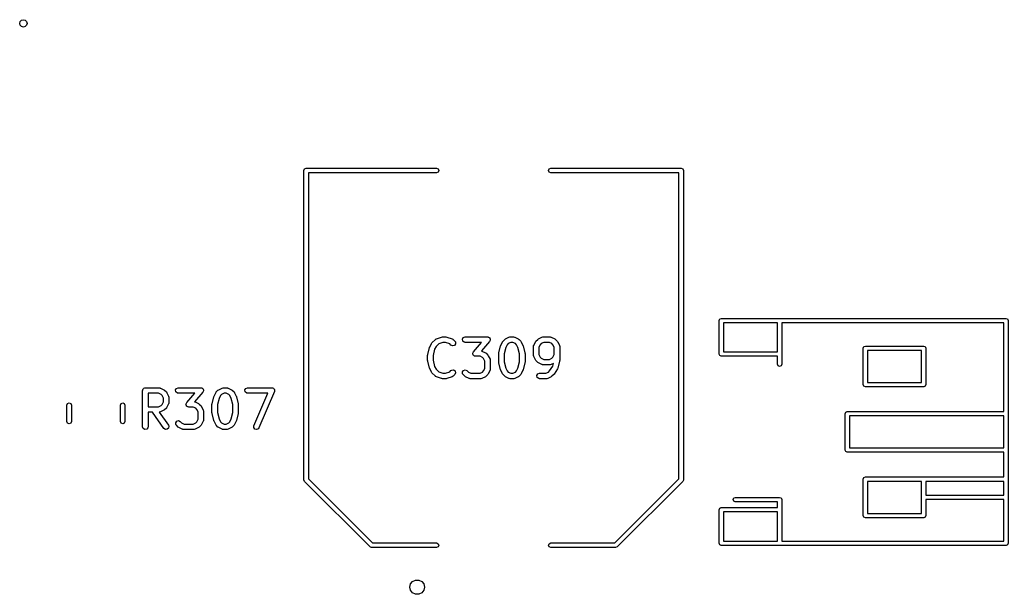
# Model space of a CAD drawing. Extents: x 106.7 to 191.3, y -141.1 to -57.8.
# Drawn here: x 164.19 to 191.33, y -122.64 to -106.85 of the extents above; entities that cross this region are included whole.
import ezdxf

# ---------------------------------------------------------------- set-up
doc = ezdxf.new("R2010")
doc.units = 0
doc.layers.add('BLACK', color=7, linetype='CONTINUOUS')

msp = doc.modelspace()

# ---------------------------------------------------------------- linework, layer by layer
at = {"layer": 'BLACK', "linetype": 'CONTINUOUS'}
for p, q in [((164.189, -106.95), (164.202, -106.9)), ((164.202, -106.9), (164.239, -106.864)), ((164.239, -106.864), (164.289, -106.85)), ((164.289, -106.85), (164.339, -106.864)), ((164.339, -106.864), (164.376, -106.9)), ((164.376, -106.9), (164.389, -106.95)), ((164.202, -107), (164.189, -106.95)), ((164.239, -107.037), (164.202, -107)), ((164.289, -107.05), (164.239, -107.037)), ((164.339, -107.037), (164.289, -107.05)), ((164.376, -107), (164.339, -107.037)), ((164.389, -106.95), (164.376, -107)), ((171.989, -110.995), (172.007, -110.95)), ((171.989, -119.495), (171.989, -110.995)), ((172.007, -110.95), (172.052, -110.931)), ((172.052, -110.931), (175.632, -110.931)), ((175.632, -110.931), (175.677, -110.95)), ((175.677, -110.95), (175.696, -110.995)), ((175.696, -110.995), (175.677, -111.04)), ((178.709, -110.995), (178.727, -110.95)), ((178.727, -111.04), (178.709, -110.995)), ((178.727, -110.95), (178.772, -110.931)), ((178.772, -110.931), (182.352, -110.931)), ((182.352, -110.931), (182.397, -110.95)), ((182.397, -110.95), (182.416, -110.995)), ((182.416, -110.995), (182.416, -119.495)), ((175.632, -111.058), (172.116, -111.058)), ((172.116, -111.058), (172.116, -119.468)), ((175.677, -111.04), (175.632, -111.058)), ((178.772, -111.058), (178.727, -111.04)), ((182.289, -111.058), (178.772, -111.058)), ((182.289, -119.468), (182.289, -111.058)), ((183.392, -115.117), (183.41, -115.074)), ((183.41, -115.074), (183.452, -115.057)), ((183.452, -115.057), (191.272, -115.057)), ((191.272, -115.057), (191.315, -115.074)), ((191.315, -115.074), (191.332, -115.117)), ((183.392, -116.037), (183.392, -115.117)), ((183.512, -115.177), (183.512, -115.977)), ((184.992, -115.177), (183.512, -115.177)), ((184.992, -115.977), (184.992, -115.177)), ((191.212, -115.177), (185.112, -115.177)), ((185.112, -115.177), (185.112, -116.037)), ((191.212, -117.617), (191.212, -115.177)), ((191.332, -115.117), (191.332, -121.237)), ((175.601, -115.637), (175.623, -115.622)), ((175.623, -115.622), (175.627, -115.621)), ((175.627, -115.621), (175.631, -115.619)), ((175.631, -115.619), (175.774, -115.571)), ((175.774, -115.571), (175.796, -115.568)), ((175.796, -115.568), (175.797, -115.567)), ((175.797, -115.567), (175.893, -115.567)), ((175.893, -115.567), (175.915, -115.571)), ((175.915, -115.571), (175.916, -115.571)), ((175.916, -115.571), (176.059, -115.619)), ((176.059, -115.619), (176.082, -115.631)), ((176.343, -115.629), (176.368, -115.585)), ((176.351, -115.68), (176.343, -115.629)), ((176.368, -115.585), (176.416, -115.567)), ((176.416, -115.567), (177.035, -115.567)), ((177.035, -115.567), (177.047, -115.569)), ((177.047, -115.569), (177.05, -115.569)), ((177.05, -115.569), (177.053, -115.57)), ((177.053, -115.57), (177.061, -115.572)), ((177.061, -115.572), (177.077, -115.585)), ((177.077, -115.585), (177.094, -115.595)), ((177.094, -115.595), (177.096, -115.601)), ((177.096, -115.601), (177.1, -115.605)), ((177.1, -115.605), (177.104, -115.625)), ((177.104, -115.625), (177.11, -115.644)), ((177.506, -115.637), (177.525, -115.624)), ((177.525, -115.624), (177.526, -115.623)), ((177.526, -115.623), (177.621, -115.575)), ((177.621, -115.575), (177.646, -115.568)), ((177.646, -115.568), (177.65, -115.569)), ((177.65, -115.569), (177.654, -115.567)), ((177.654, -115.567), (177.75, -115.567)), ((177.75, -115.567), (177.775, -115.572)), ((177.775, -115.572), (177.779, -115.575)), ((177.779, -115.575), (177.783, -115.575)), ((177.783, -115.575), (177.878, -115.623)), ((177.878, -115.623), (177.897, -115.636)), ((178.411, -115.637), (178.429, -115.624)), ((178.429, -115.624), (178.43, -115.623)), ((178.43, -115.623), (178.526, -115.575)), ((178.526, -115.575), (178.551, -115.568)), ((178.551, -115.568), (178.555, -115.569)), ((178.555, -115.569), (178.559, -115.567)), ((178.559, -115.567), (178.75, -115.567)), ((178.75, -115.567), (178.775, -115.572)), ((178.775, -115.572), (178.779, -115.575)), ((178.779, -115.575), (178.783, -115.575)), ((178.783, -115.575), (178.878, -115.623)), ((178.878, -115.623), (178.897, -115.636)), ((175.391, -116.053), (175.439, -115.862)), ((175.439, -115.862), (175.444, -115.85)), ((175.444, -115.85), (175.445, -115.847)), ((175.445, -115.847), (175.492, -115.752)), ((175.492, -115.752), (175.506, -115.734)), ((175.506, -115.732), (175.601, -115.637)), ((175.506, -115.734), (175.506, -115.732)), ((175.621, -115.83), (175.582, -115.906)), ((175.695, -115.755), (175.621, -115.83)), ((175.81, -115.717), (175.695, -115.755)), ((175.88, -115.717), (175.81, -115.717)), ((175.995, -115.755), (175.88, -115.717)), ((176.03, -115.79), (175.995, -115.755)), ((176.077, -115.812), (176.03, -115.79)), ((176.126, -115.799), (176.077, -115.812)), ((176.082, -115.631), (176.084, -115.635)), ((176.084, -115.635), (176.088, -115.637)), ((176.088, -115.637), (176.136, -115.684)), ((176.155, -115.757), (176.126, -115.799)), ((176.136, -115.684), (176.151, -115.706)), ((176.151, -115.706), (176.155, -115.757)), ((176.391, -115.713), (176.351, -115.68)), ((176.416, -115.717), (176.391, -115.713)), ((176.87, -115.717), (176.416, -115.717)), ((176.646, -115.974), (176.87, -115.717)), ((177.092, -115.692), (176.864, -115.952)), ((177.099, -115.673), (177.092, -115.692)), ((177.109, -115.655), (177.099, -115.673)), ((177.11, -115.644), (177.108, -115.649)), ((177.108, -115.649), (177.109, -115.655)), ((177.344, -116.005), (177.391, -115.815)), ((177.391, -115.815), (177.397, -115.803)), ((177.397, -115.799), (177.445, -115.704)), ((177.397, -115.803), (177.397, -115.799)), ((177.445, -115.704), (177.458, -115.686)), ((177.458, -115.686), (177.459, -115.684)), ((177.459, -115.684), (177.506, -115.637)), ((177.535, -115.859), (177.491, -116.032)), ((177.573, -115.782), (177.535, -115.859)), ((177.604, -115.751), (177.573, -115.782)), ((177.672, -115.717), (177.604, -115.751)), ((177.732, -115.717), (177.672, -115.717)), ((177.801, -115.751), (177.732, -115.717)), ((177.831, -115.782), (177.801, -115.751)), ((177.869, -115.859), (177.831, -115.782)), ((177.913, -116.032), (177.869, -115.859)), ((177.897, -115.636), (177.898, -115.637)), ((177.898, -115.637), (177.946, -115.684)), ((177.946, -115.684), (177.958, -115.703)), ((177.958, -115.703), (177.96, -115.704)), ((177.96, -115.704), (178.007, -115.799)), ((178.007, -115.799), (178.011, -115.812)), ((178.011, -115.812), (178.013, -115.815)), ((178.013, -115.815), (178.061, -116.005)), ((178.294, -115.833), (178.298, -115.807)), ((178.294, -116.071), (178.294, -115.833)), ((178.298, -115.807), (178.301, -115.804)), ((178.301, -115.804), (178.302, -115.799)), ((178.302, -115.799), (178.349, -115.704)), ((178.349, -115.704), (178.363, -115.686)), ((178.363, -115.684), (178.411, -115.637)), ((178.363, -115.686), (178.363, -115.684)), ((178.478, -115.782), (178.444, -115.85)), ((178.444, -115.85), (178.444, -116.053)), ((178.508, -115.751), (178.478, -115.782)), ((178.577, -115.717), (178.508, -115.751)), ((178.732, -115.717), (178.577, -115.717)), ((178.801, -115.751), (178.732, -115.717)), ((178.831, -115.782), (178.801, -115.751)), ((178.865, -115.85), (178.831, -115.782)), ((178.865, -116.053), (178.865, -115.85)), ((178.897, -115.636), (178.898, -115.637)), ((178.898, -115.637), (178.946, -115.684)), ((178.946, -115.684), (178.958, -115.703)), ((178.958, -115.703), (178.96, -115.704)), ((178.96, -115.704), (179.007, -115.799)), ((179.007, -115.799), (179.015, -115.824)), ((179.015, -115.824), (179.014, -115.828)), ((179.014, -115.828), (179.015, -115.833)), ((179.015, -115.833), (179.015, -116.214)), ((187.352, -115.877), (187.37, -115.834)), ((187.352, -116.877), (187.352, -115.877)), ((187.37, -115.834), (187.412, -115.817)), ((187.412, -115.817), (189.012, -115.817)), ((189.012, -115.817), (189.055, -115.834)), ((189.055, -115.834), (189.072, -115.877)), ((189.072, -115.877), (189.072, -116.877)), ((175.389, -116.071), (175.392, -116.056)), ((175.389, -116.214), (175.389, -116.071)), ((175.392, -116.056), (175.391, -116.053)), ((175.582, -115.906), (175.539, -116.08)), ((175.539, -116.08), (175.539, -116.204)), ((176.627, -116.022), (176.629, -116.016)), ((176.634, -116.041), (176.627, -116.022)), ((176.628, -116.01), (176.638, -115.993)), ((176.629, -116.016), (176.628, -116.01)), ((176.637, -116.061), (176.634, -116.041)), ((176.642, -116.065), (176.637, -116.061)), ((176.638, -115.993), (176.646, -115.974)), ((176.644, -116.07), (176.642, -116.065)), ((176.661, -116.081), (176.644, -116.07)), ((176.676, -116.094), (176.661, -116.081)), ((176.685, -116.095), (176.676, -116.094)), ((176.688, -116.097), (176.685, -116.095)), ((176.691, -116.096), (176.688, -116.097)), ((176.702, -116.098), (176.691, -116.096)), ((176.827, -116.098), (176.702, -116.098)), ((176.896, -116.132), (176.827, -116.098)), ((176.864, -115.952), (176.871, -115.953)), ((176.871, -115.953), (176.874, -115.956)), ((176.874, -115.956), (176.878, -115.956)), ((176.878, -115.956), (176.974, -116.004)), ((176.926, -116.163), (176.896, -116.132)), ((176.96, -116.231), (176.926, -116.163)), ((176.974, -116.004), (176.992, -116.017)), ((176.992, -116.017), (176.993, -116.018)), ((176.993, -116.018), (177.041, -116.065)), ((177.041, -116.065), (177.054, -116.084)), ((177.054, -116.084), (177.055, -116.085)), ((177.055, -116.085), (177.103, -116.18)), ((177.341, -116.023), (177.344, -116.008)), ((177.341, -116.261), (177.341, -116.023)), ((177.344, -116.008), (177.344, -116.005)), ((177.491, -116.032), (177.491, -116.252)), ((177.913, -116.252), (177.913, -116.032)), ((178.061, -116.005), (178.062, -116.02)), ((178.062, -116.02), (178.063, -116.023)), ((178.063, -116.023), (178.063, -116.261)), ((178.295, -116.075), (178.294, -116.071)), ((178.294, -116.079), (178.295, -116.075)), ((178.302, -116.104), (178.294, -116.079)), ((178.349, -116.2), (178.302, -116.104)), ((178.444, -116.053), (178.478, -116.122)), ((178.478, -116.122), (178.508, -116.152)), ((178.508, -116.152), (178.577, -116.186)), ((178.732, -116.186), (178.801, -116.152)), ((178.801, -116.152), (178.831, -116.122)), ((178.831, -116.122), (178.865, -116.053)), ((183.41, -116.079), (183.392, -116.037)), ((183.392, -116.037), (183.392, -116.037)), ((183.452, -116.097), (183.41, -116.079)), ((184.992, -116.097), (183.452, -116.097)), ((183.512, -115.977), (184.992, -115.977)), ((184.992, -116.317), (184.992, -116.097)), ((185.112, -116.037), (185.112, -116.317)), ((187.472, -115.937), (187.472, -116.817)), ((188.952, -115.937), (187.472, -115.937)), ((188.952, -116.817), (188.952, -115.937)), ((175.39, -116.217), (175.389, -116.214)), ((175.391, -116.232), (175.39, -116.217)), ((175.439, -116.422), (175.391, -116.232)), ((175.441, -116.425), (175.439, -116.422)), ((175.445, -116.438), (175.441, -116.425)), ((175.492, -116.533), (175.445, -116.438)), ((175.539, -116.204), (175.582, -116.378)), ((175.582, -116.378), (175.621, -116.455)), ((176.926, -116.503), (176.96, -116.434)), ((176.96, -116.434), (176.96, -116.231)), ((177.103, -116.18), (177.11, -116.205)), ((177.11, -116.205), (177.109, -116.209)), ((177.109, -116.209), (177.11, -116.214)), ((177.11, -116.214), (177.11, -116.452)), ((177.343, -116.265), (177.341, -116.261)), ((177.344, -116.279), (177.343, -116.265)), ((177.391, -116.47), (177.344, -116.279)), ((177.491, -116.252), (177.535, -116.426)), ((177.535, -116.426), (177.573, -116.503)), ((177.831, -116.503), (177.869, -116.426)), ((177.869, -116.426), (177.913, -116.252)), ((178.061, -116.279), (178.013, -116.47)), ((178.063, -116.261), (178.06, -116.276)), ((178.06, -116.276), (178.061, -116.279)), ((178.35, -116.201), (178.349, -116.2)), ((178.363, -116.219), (178.35, -116.201)), ((178.411, -116.267), (178.363, -116.219)), ((178.412, -116.267), (178.411, -116.267)), ((178.43, -116.281), (178.412, -116.267)), ((178.526, -116.328), (178.43, -116.281)), ((178.53, -116.329), (178.526, -116.328)), ((178.534, -116.332), (178.53, -116.329)), ((178.559, -116.336), (178.534, -116.332)), ((178.75, -116.336), (178.559, -116.336)), ((178.577, -116.186), (178.732, -116.186)), ((178.739, -116.499), (178.823, -116.373)), ((178.754, -116.335), (178.75, -116.336)), ((178.758, -116.336), (178.754, -116.335)), ((178.783, -116.328), (178.758, -116.336)), ((178.841, -116.299), (178.783, -116.328)), ((178.823, -116.373), (178.841, -116.299)), ((178.965, -116.422), (178.955, -116.445)), ((179.013, -116.232), (178.965, -116.422)), ((179.015, -116.214), (179.013, -116.228)), ((179.013, -116.228), (179.013, -116.232)), ((185.01, -116.359), (184.992, -116.317)), ((185.052, -116.377), (185.01, -116.359)), ((185.095, -116.359), (185.052, -116.377)), ((185.112, -116.317), (185.095, -116.359)), ((175.493, -116.534), (175.492, -116.533)), ((175.506, -116.552), (175.493, -116.534)), ((175.601, -116.648), (175.506, -116.552)), ((175.606, -116.65), (175.601, -116.648)), ((175.608, -116.653), (175.606, -116.65)), ((175.631, -116.666), (175.608, -116.653)), ((175.621, -116.455), (175.695, -116.529)), ((175.774, -116.713), (175.631, -116.666)), ((175.695, -116.529), (175.81, -116.567)), ((175.775, -116.713), (175.774, -116.713)), ((175.797, -116.717), (175.775, -116.713)), ((175.81, -116.567), (175.88, -116.567)), ((175.88, -116.567), (175.995, -116.529)), ((175.916, -116.713), (175.894, -116.717)), ((176.059, -116.666), (175.916, -116.713)), ((175.995, -116.529), (176.03, -116.494)), ((176.03, -116.494), (176.051, -116.479)), ((176.051, -116.479), (176.102, -116.475)), ((176.063, -116.663), (176.059, -116.666)), ((176.067, -116.663), (176.063, -116.663)), ((176.088, -116.648), (176.067, -116.663)), ((176.136, -116.6), (176.088, -116.648)), ((176.102, -116.475), (176.144, -116.504)), ((176.158, -116.554), (176.136, -116.6)), ((176.144, -116.504), (176.158, -116.554)), ((176.344, -116.528), (176.373, -116.486)), ((176.348, -116.579), (176.344, -116.528)), ((176.363, -116.6), (176.348, -116.579)), ((176.411, -116.648), (176.363, -116.6)), ((176.373, -116.486), (176.423, -116.472)), ((176.412, -116.648), (176.411, -116.648)), ((176.43, -116.662), (176.412, -116.648)), ((176.423, -116.472), (176.469, -116.494)), ((176.526, -116.709), (176.43, -116.662)), ((176.469, -116.494), (176.508, -116.533)), ((176.508, -116.533), (176.577, -116.567)), ((176.53, -116.71), (176.526, -116.709)), ((176.534, -116.713), (176.53, -116.71)), ((176.559, -116.717), (176.534, -116.713)), ((176.577, -116.567), (176.827, -116.567)), ((176.827, -116.567), (176.896, -116.533)), ((176.878, -116.709), (176.854, -116.717)), ((176.974, -116.662), (176.878, -116.709)), ((176.896, -116.533), (176.926, -116.503)), ((176.975, -116.66), (176.974, -116.662)), ((176.993, -116.648), (176.975, -116.66)), ((177.041, -116.6), (176.993, -116.648)), ((177.042, -116.599), (177.041, -116.6)), ((177.055, -116.581), (177.042, -116.599)), ((177.103, -116.485), (177.055, -116.581)), ((177.106, -116.477), (177.103, -116.481)), ((177.103, -116.481), (177.103, -116.485)), ((177.11, -116.452), (177.106, -116.477)), ((177.393, -116.473), (177.391, -116.47)), ((177.397, -116.485), (177.393, -116.473)), ((177.445, -116.581), (177.397, -116.485)), ((177.446, -116.582), (177.445, -116.581)), ((177.459, -116.6), (177.446, -116.582)), ((177.506, -116.648), (177.459, -116.6)), ((177.508, -116.648), (177.506, -116.648)), ((177.526, -116.662), (177.508, -116.648)), ((177.621, -116.709), (177.526, -116.662)), ((177.573, -116.503), (177.604, -116.533)), ((177.604, -116.533), (177.672, -116.567)), ((177.625, -116.71), (177.621, -116.709)), ((177.629, -116.713), (177.625, -116.71)), ((177.654, -116.717), (177.629, -116.713)), ((177.672, -116.567), (177.732, -116.567)), ((177.732, -116.567), (177.801, -116.533)), ((177.783, -116.709), (177.758, -116.717)), ((177.878, -116.662), (177.783, -116.709)), ((177.801, -116.533), (177.831, -116.503)), ((177.88, -116.66), (177.878, -116.662)), ((177.898, -116.648), (177.88, -116.66)), ((177.946, -116.6), (177.898, -116.648)), ((177.96, -116.581), (177.946, -116.599)), ((177.946, -116.599), (177.946, -116.6)), ((178.007, -116.485), (177.96, -116.581)), ((178.008, -116.482), (178.007, -116.485)), ((178.013, -116.47), (178.008, -116.482)), ((178.39, -116.629), (178.416, -116.585)), ((178.399, -116.68), (178.39, -116.629)), ((178.438, -116.713), (178.399, -116.68)), ((178.416, -116.585), (178.464, -116.567)), ((178.464, -116.717), (178.438, -116.713)), ((178.464, -116.567), (178.637, -116.567)), ((178.637, -116.567), (178.705, -116.533)), ((178.688, -116.709), (178.663, -116.717)), ((178.783, -116.662), (178.688, -116.709)), ((178.705, -116.533), (178.739, -116.499)), ((178.784, -116.66), (178.783, -116.662)), ((178.803, -116.648), (178.784, -116.66)), ((178.85, -116.6), (178.803, -116.648)), ((178.852, -116.597), (178.85, -116.6)), ((178.86, -116.589), (178.852, -116.597)), ((178.955, -116.446), (178.86, -116.589)), ((178.955, -116.445), (178.955, -116.446)), ((167.58, -116.999), (167.589, -116.982)), ((167.589, -116.982), (167.596, -116.979)), ((167.596, -116.979), (167.6, -116.974)), ((167.6, -116.974), (167.619, -116.971)), ((167.619, -116.971), (167.638, -116.964)), ((167.638, -116.964), (168.019, -116.964)), ((168.019, -116.964), (168.044, -116.969)), ((168.044, -116.969), (168.048, -116.972)), ((168.048, -116.972), (168.052, -116.972)), ((168.052, -116.972), (168.147, -117.02)), ((168.469, -117.026), (168.494, -116.982)), ((168.494, -116.982), (168.542, -116.964)), ((168.542, -116.964), (169.161, -116.964)), ((169.161, -116.964), (169.173, -116.966)), ((169.173, -116.966), (169.176, -116.966)), ((169.176, -116.966), (169.179, -116.967)), ((169.179, -116.967), (169.187, -116.969)), ((169.187, -116.969), (169.203, -116.982)), ((169.203, -116.982), (169.22, -116.992)), ((169.652, -117.02), (169.747, -116.972)), ((169.747, -116.972), (169.772, -116.965)), ((169.772, -116.965), (169.776, -116.966)), ((169.776, -116.966), (169.78, -116.964)), ((169.78, -116.964), (169.876, -116.964)), ((169.876, -116.964), (169.901, -116.969)), ((169.901, -116.969), (169.905, -116.972)), ((169.905, -116.972), (169.909, -116.972)), ((169.909, -116.972), (170.004, -117.02)), ((170.373, -117.026), (170.399, -116.982)), ((170.399, -116.982), (170.447, -116.964)), ((170.447, -116.964), (171.114, -116.964)), ((171.114, -116.964), (171.139, -116.969)), ((171.139, -116.969), (171.146, -116.974)), ((171.146, -116.974), (171.155, -116.976)), ((171.155, -116.976), (171.165, -116.99)), ((175.893, -116.717), (175.797, -116.717)), ((175.894, -116.717), (175.893, -116.717)), ((176.845, -116.717), (176.559, -116.717)), ((176.849, -116.716), (176.845, -116.717)), ((176.854, -116.717), (176.849, -116.716)), ((177.75, -116.717), (177.654, -116.717)), ((177.754, -116.716), (177.75, -116.717)), ((177.758, -116.717), (177.754, -116.716)), ((178.654, -116.717), (178.464, -116.717)), ((178.659, -116.716), (178.654, -116.717)), ((178.663, -116.717), (178.659, -116.716)), ((187.37, -116.919), (187.352, -116.877)), ((187.412, -116.937), (187.37, -116.919)), ((189.012, -116.937), (187.412, -116.937)), ((187.472, -116.817), (188.952, -116.817)), ((189.055, -116.919), (189.012, -116.937)), ((189.072, -116.877), (189.055, -116.919)), ((167.563, -117.039), (167.564, -117.029)), ((167.563, -118.039), (167.563, -117.039)), ((167.564, -117.026), (167.565, -117.023)), ((167.564, -117.029), (167.564, -117.026)), ((167.565, -117.023), (167.567, -117.014)), ((167.567, -117.014), (167.58, -116.999)), ((168.001, -117.114), (167.713, -117.114)), ((167.713, -117.114), (167.713, -117.488)), ((168.069, -117.148), (168.001, -117.114)), ((168.1, -117.179), (168.069, -117.148)), ((168.134, -117.247), (168.1, -117.179)), ((168.134, -117.355), (168.134, -117.247)), ((168.147, -117.02), (168.165, -117.033)), ((168.165, -117.033), (168.167, -117.034)), ((168.167, -117.034), (168.214, -117.081)), ((168.214, -117.081), (168.227, -117.1)), ((168.227, -117.1), (168.229, -117.101)), ((168.229, -117.101), (168.276, -117.196)), ((168.276, -117.196), (168.284, -117.221)), ((168.284, -117.221), (168.283, -117.225)), ((168.283, -117.225), (168.284, -117.23)), ((168.284, -117.23), (168.284, -117.373)), ((168.477, -117.077), (168.469, -117.026)), ((168.517, -117.11), (168.477, -117.077)), ((168.542, -117.114), (168.517, -117.11)), ((168.996, -117.114), (168.542, -117.114)), ((168.772, -117.371), (168.996, -117.114)), ((169.218, -117.089), (168.99, -117.349)), ((169.225, -117.07), (169.218, -117.089)), ((169.22, -116.992), (169.222, -116.998)), ((169.222, -116.998), (169.226, -117.002)), ((169.235, -117.052), (169.225, -117.07)), ((169.226, -117.002), (169.23, -117.022)), ((169.23, -117.022), (169.236, -117.041)), ((169.236, -117.041), (169.234, -117.046)), ((169.234, -117.046), (169.235, -117.052)), ((169.47, -117.402), (169.517, -117.212)), ((169.517, -117.212), (169.523, -117.2)), ((169.523, -117.196), (169.571, -117.101)), ((169.523, -117.2), (169.523, -117.196)), ((169.571, -117.101), (169.584, -117.083)), ((169.584, -117.083), (169.585, -117.081)), ((169.585, -117.081), (169.632, -117.034)), ((169.661, -117.256), (169.617, -117.429)), ((169.632, -117.034), (169.651, -117.021)), ((169.651, -117.021), (169.652, -117.02)), ((169.699, -117.179), (169.661, -117.256)), ((169.73, -117.148), (169.699, -117.179)), ((169.798, -117.114), (169.73, -117.148)), ((169.858, -117.114), (169.798, -117.114)), ((169.927, -117.148), (169.858, -117.114)), ((169.957, -117.179), (169.927, -117.148)), ((169.995, -117.256), (169.957, -117.179)), ((170.039, -117.429), (169.995, -117.256)), ((170.004, -117.02), (170.023, -117.033)), ((170.023, -117.033), (170.024, -117.034)), ((170.024, -117.034), (170.072, -117.081)), ((170.072, -117.081), (170.084, -117.1)), ((170.084, -117.1), (170.086, -117.101)), ((170.086, -117.101), (170.133, -117.196)), ((170.133, -117.196), (170.137, -117.209)), ((170.137, -117.209), (170.139, -117.212)), ((170.139, -117.212), (170.187, -117.402)), ((170.382, -117.077), (170.373, -117.026)), ((170.421, -117.11), (170.382, -117.077)), ((170.447, -117.114), (170.421, -117.11)), ((171, -117.114), (170.447, -117.114)), ((170.616, -118.01), (171, -117.114)), ((171.183, -117.069), (170.754, -118.069)), ((171.165, -116.99), (171.179, -117.002)), ((171.179, -117.002), (171.18, -117.01)), ((171.18, -117.01), (171.186, -117.018)), ((171.188, -117.052), (171.183, -117.06)), ((171.183, -117.06), (171.183, -117.069)), ((171.186, -117.018), (171.185, -117.035)), ((171.185, -117.035), (171.188, -117.052)), ((165.485, -117.442), (165.503, -117.399)), ((165.485, -117.896), (165.485, -117.442)), ((165.503, -117.399), (165.545, -117.382)), ((165.545, -117.382), (165.588, -117.399)), ((165.588, -117.399), (165.605, -117.442)), ((165.605, -117.442), (165.605, -117.896)), ((166.955, -117.442), (166.973, -117.399)), ((166.955, -117.896), (166.955, -117.442)), ((166.973, -117.399), (167.015, -117.382)), ((167.015, -117.382), (167.058, -117.399)), ((167.058, -117.399), (167.075, -117.442)), ((167.075, -117.442), (167.075, -117.896)), ((167.713, -117.488), (168.001, -117.488)), ((168.001, -117.488), (168.069, -117.454)), ((168.069, -117.454), (168.1, -117.423)), ((168.1, -117.423), (168.134, -117.355)), ((168.214, -117.521), (168.167, -117.568)), ((168.215, -117.519), (168.214, -117.521)), ((168.229, -117.501), (168.215, -117.519)), ((168.276, -117.406), (168.229, -117.501)), ((168.277, -117.402), (168.276, -117.406)), ((168.28, -117.398), (168.277, -117.402)), ((168.284, -117.373), (168.28, -117.398)), ((168.753, -117.419), (168.755, -117.413)), ((168.76, -117.438), (168.753, -117.419)), ((168.754, -117.407), (168.764, -117.39)), ((168.755, -117.413), (168.754, -117.407)), ((168.763, -117.458), (168.76, -117.438)), ((168.768, -117.462), (168.763, -117.458)), ((168.764, -117.39), (168.772, -117.371)), ((168.77, -117.467), (168.768, -117.462)), ((168.787, -117.478), (168.77, -117.467)), ((168.802, -117.491), (168.787, -117.478)), ((168.811, -117.492), (168.802, -117.491)), ((168.814, -117.494), (168.811, -117.492)), ((168.817, -117.493), (168.814, -117.494)), ((168.828, -117.495), (168.817, -117.493)), ((168.953, -117.495), (168.828, -117.495)), ((169.022, -117.529), (168.953, -117.495)), ((168.99, -117.349), (168.997, -117.35)), ((168.997, -117.35), (169, -117.353)), ((169, -117.353), (169.004, -117.353)), ((169.004, -117.353), (169.1, -117.401)), ((169.052, -117.56), (169.022, -117.529)), ((169.1, -117.401), (169.118, -117.414)), ((169.118, -117.414), (169.119, -117.415)), ((169.119, -117.415), (169.167, -117.462)), ((169.167, -117.462), (169.18, -117.481)), ((169.18, -117.481), (169.181, -117.482)), ((169.181, -117.482), (169.229, -117.577)), ((169.467, -117.42), (169.47, -117.405)), ((169.467, -117.658), (169.467, -117.42)), ((169.47, -117.405), (169.47, -117.402)), ((169.617, -117.429), (169.617, -117.649)), ((170.039, -117.649), (170.039, -117.429)), ((170.187, -117.402), (170.188, -117.417)), ((170.188, -117.417), (170.189, -117.42)), ((170.189, -117.42), (170.189, -117.658)), ((167.837, -117.638), (167.713, -117.638)), ((167.713, -117.638), (167.713, -118.039)), ((168.148, -118.082), (167.837, -117.638)), ((168.023, -117.636), (168.02, -117.638)), ((168.02, -117.638), (168.27, -117.996)), ((168.027, -117.638), (168.023, -117.636)), ((168.052, -117.63), (168.027, -117.638)), ((168.147, -117.582), (168.052, -117.63)), ((168.148, -117.581), (168.147, -117.582)), ((168.167, -117.568), (168.148, -117.581)), ((169.086, -117.628), (169.052, -117.56)), ((169.086, -117.831), (169.086, -117.628)), ((169.229, -117.577), (169.236, -117.602)), ((169.236, -117.602), (169.235, -117.606)), ((169.235, -117.606), (169.236, -117.611)), ((169.236, -117.611), (169.236, -117.849)), ((169.469, -117.662), (169.467, -117.658)), ((169.47, -117.676), (169.469, -117.662)), ((169.517, -117.867), (169.47, -117.676)), ((169.617, -117.649), (169.661, -117.823)), ((169.995, -117.823), (170.039, -117.649)), ((170.187, -117.676), (170.139, -117.867)), ((170.189, -117.658), (170.186, -117.673)), ((170.186, -117.673), (170.187, -117.676)), ((186.852, -117.677), (186.87, -117.634)), ((186.852, -118.677), (186.852, -117.677)), ((186.87, -117.634), (186.912, -117.617)), ((186.912, -117.617), (191.212, -117.617)), ((186.972, -117.737), (186.972, -118.617)), ((191.212, -117.737), (186.972, -117.737)), ((191.212, -118.617), (191.212, -117.737)), ((165.503, -117.938), (165.485, -117.896)), ((165.545, -117.956), (165.503, -117.938)), ((165.588, -117.938), (165.545, -117.956)), ((165.605, -117.896), (165.588, -117.938)), ((166.973, -117.938), (166.955, -117.896)), ((167.015, -117.956), (166.973, -117.938)), ((167.058, -117.938), (167.015, -117.956)), ((167.075, -117.896), (167.058, -117.938)), ((167.58, -118.087), (167.563, -118.039)), ((167.708, -118.065), (167.675, -118.104)), ((167.713, -118.039), (167.708, -118.065)), ((168.277, -118.071), (168.241, -118.107)), ((168.27, -117.996), (168.281, -118.02)), ((168.281, -118.02), (168.277, -118.071)), ((168.47, -117.925), (168.499, -117.883)), ((168.474, -117.976), (168.47, -117.925)), ((168.489, -117.997), (168.474, -117.976)), ((168.537, -118.045), (168.489, -117.997)), ((168.499, -117.883), (168.549, -117.869)), ((168.538, -118.045), (168.537, -118.045)), ((168.556, -118.059), (168.538, -118.045)), ((168.549, -117.869), (168.595, -117.891)), ((168.652, -118.106), (168.556, -118.059)), ((168.595, -117.891), (168.634, -117.93)), ((168.634, -117.93), (168.703, -117.964)), ((168.703, -117.964), (168.953, -117.964)), ((168.953, -117.964), (169.022, -117.93)), ((169.1, -118.059), (169.004, -118.106)), ((169.022, -117.93), (169.052, -117.9)), ((169.052, -117.9), (169.086, -117.831)), ((169.101, -118.057), (169.1, -118.059)), ((169.119, -118.045), (169.101, -118.057)), ((169.167, -117.997), (169.119, -118.045)), ((169.168, -117.996), (169.167, -117.997)), ((169.181, -117.978), (169.168, -117.996)), ((169.229, -117.882), (169.181, -117.978)), ((169.232, -117.874), (169.229, -117.878)), ((169.229, -117.878), (169.229, -117.882)), ((169.236, -117.849), (169.232, -117.874)), ((169.519, -117.87), (169.517, -117.867)), ((169.523, -117.882), (169.519, -117.87)), ((169.571, -117.978), (169.523, -117.882)), ((169.572, -117.979), (169.571, -117.978)), ((169.585, -117.997), (169.572, -117.979)), ((169.632, -118.045), (169.585, -117.997)), ((169.634, -118.045), (169.632, -118.045)), ((169.652, -118.059), (169.634, -118.045)), ((169.747, -118.106), (169.652, -118.059)), ((169.661, -117.823), (169.699, -117.9)), ((169.699, -117.9), (169.73, -117.93)), ((169.73, -117.93), (169.798, -117.964)), ((169.798, -117.964), (169.858, -117.964)), ((169.858, -117.964), (169.927, -117.93)), ((170.004, -118.059), (169.909, -118.106)), ((169.927, -117.93), (169.957, -117.9)), ((169.957, -117.9), (169.995, -117.823)), ((170.006, -118.057), (170.004, -118.059)), ((170.024, -118.045), (170.006, -118.057)), ((170.072, -117.997), (170.024, -118.045)), ((170.086, -117.978), (170.072, -117.996)), ((170.072, -117.996), (170.072, -117.997)), ((170.133, -117.882), (170.086, -117.978)), ((170.134, -117.879), (170.133, -117.882)), ((170.139, -117.867), (170.134, -117.879)), ((170.613, -118.061), (170.616, -118.01)), ((170.644, -118.102), (170.613, -118.061)), ((170.754, -118.069), (170.74, -118.091)), ((167.625, -118.113), (167.58, -118.087)), ((167.675, -118.104), (167.625, -118.113)), ((168.19, -118.112), (168.148, -118.082)), ((168.241, -118.107), (168.19, -118.112)), ((168.656, -118.107), (168.652, -118.106)), ((168.66, -118.11), (168.656, -118.107)), ((168.685, -118.114), (168.66, -118.11)), ((168.971, -118.114), (168.685, -118.114)), ((168.975, -118.113), (168.971, -118.114)), ((168.98, -118.114), (168.975, -118.113)), ((169.004, -118.106), (168.98, -118.114)), ((169.751, -118.107), (169.747, -118.106)), ((169.755, -118.11), (169.751, -118.107)), ((169.78, -118.114), (169.755, -118.11)), ((169.876, -118.114), (169.78, -118.114)), ((169.88, -118.113), (169.876, -118.114)), ((169.884, -118.114), (169.88, -118.113)), ((169.909, -118.106), (169.884, -118.114)), ((170.694, -118.114), (170.644, -118.102)), ((170.74, -118.091), (170.694, -118.114)), ((186.87, -118.719), (186.852, -118.677)), ((186.912, -118.737), (186.87, -118.719)), ((191.212, -118.737), (186.912, -118.737)), ((186.972, -118.617), (191.212, -118.617)), ((191.212, -119.417), (191.212, -118.737)), ((187.37, -119.434), (187.412, -119.417)), ((187.412, -119.417), (189.012, -119.417)), ((189.012, -119.417), (191.212, -119.417)), ((172.007, -119.54), (171.989, -119.495)), ((171.989, -119.495), (171.989, -119.495)), ((173.807, -121.34), (172.007, -119.54)), ((172.116, -119.468), (173.878, -121.231)), ((180.526, -121.231), (182.289, -119.468)), ((182.397, -119.54), (180.597, -121.34)), ((182.414, -119.5), (182.397, -119.54)), ((182.416, -119.495), (182.414, -119.5)), ((187.352, -119.477), (187.37, -119.434)), ((187.352, -120.477), (187.352, -119.477)), ((187.472, -119.537), (187.472, -120.417)), ((188.952, -119.537), (187.472, -119.537)), ((188.952, -120.417), (188.952, -119.537)), ((189.072, -119.537), (189.072, -119.917)), ((191.212, -119.537), (189.072, -119.537)), ((191.212, -119.917), (191.212, -119.537)), ((189.072, -119.917), (191.212, -119.917)), ((183.777, -120.037), (183.795, -119.994)), ((183.795, -120.079), (183.777, -120.037)), ((183.795, -119.994), (183.837, -119.977)), ((183.837, -120.097), (183.795, -120.079)), ((183.837, -119.977), (185.052, -119.977)), ((184.992, -120.097), (183.837, -120.097)), ((184.992, -120.257), (184.992, -120.097)), ((185.052, -119.977), (185.095, -119.994)), ((185.095, -119.994), (185.112, -120.037)), ((185.112, -120.037), (185.112, -120.317)), ((191.212, -120.037), (189.072, -120.037)), ((189.072, -120.037), (189.072, -120.477)), ((191.212, -121.177), (191.212, -120.037)), ((183.392, -120.317), (183.41, -120.274)), ((183.392, -121.237), (183.392, -120.317)), ((183.41, -120.274), (183.452, -120.257)), ((183.452, -120.257), (184.992, -120.257)), ((183.512, -120.377), (183.512, -121.177)), ((184.992, -120.377), (183.512, -120.377)), ((184.992, -121.177), (184.992, -120.377)), ((185.112, -120.317), (185.112, -121.177)), ((187.37, -120.519), (187.352, -120.477)), ((187.472, -120.417), (188.952, -120.417)), ((189.072, -120.477), (189.055, -120.519)), ((187.412, -120.537), (187.37, -120.519)), ((189.012, -120.537), (187.412, -120.537)), ((189.055, -120.519), (189.012, -120.537)), ((173.878, -121.231), (175.632, -121.231)), ((175.632, -121.231), (175.677, -121.25)), ((175.677, -121.25), (175.696, -121.295)), ((175.696, -121.295), (175.677, -121.34)), ((178.709, -121.295), (178.727, -121.25)), ((178.727, -121.34), (178.709, -121.295)), ((178.727, -121.25), (178.772, -121.231)), ((178.772, -121.231), (180.526, -121.231)), ((183.41, -121.279), (183.392, -121.237)), ((183.392, -121.237), (183.392, -121.237)), ((183.452, -121.297), (183.41, -121.279)), ((185.052, -121.297), (183.452, -121.297)), ((183.512, -121.177), (184.992, -121.177)), ((191.272, -121.297), (185.052, -121.297)), ((185.112, -121.177), (191.212, -121.177)), ((191.315, -121.279), (191.272, -121.297)), ((191.332, -121.237), (191.315, -121.279)), ((173.819, -121.345), (173.807, -121.34)), ((173.852, -121.358), (173.819, -121.345)), ((175.632, -121.358), (173.852, -121.358)), ((175.677, -121.34), (175.632, -121.358)), ((178.772, -121.358), (178.727, -121.34)), ((180.552, -121.358), (178.772, -121.358)), ((180.597, -121.34), (180.552, -121.358)), ((174.902, -122.445), (174.922, -122.358)), ((174.922, -122.358), (174.977, -122.288)), ((174.977, -122.288), (175.058, -122.25)), ((175.058, -122.25), (175.147, -122.25)), ((175.147, -122.25), (175.227, -122.288)), ((175.227, -122.288), (175.282, -122.358)), ((175.282, -122.358), (175.302, -122.445)), ((174.922, -122.531), (174.902, -122.445)), ((174.977, -122.601), (174.922, -122.531)), ((175.058, -122.64), (174.977, -122.601)), ((175.147, -122.64), (175.058, -122.64)), ((175.227, -122.601), (175.147, -122.64)), ((175.282, -122.531), (175.227, -122.601)), ((175.302, -122.445), (175.282, -122.531))]:
    msp.add_line(p, q, dxfattribs=at)

doc.saveas('drawing.dxf')
